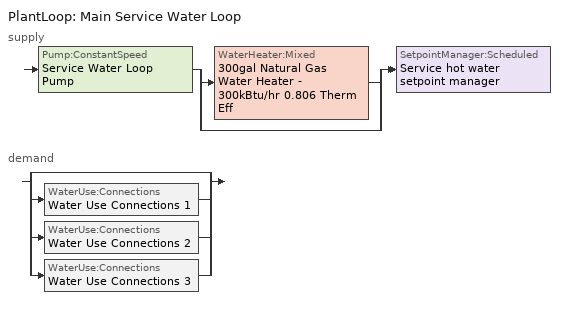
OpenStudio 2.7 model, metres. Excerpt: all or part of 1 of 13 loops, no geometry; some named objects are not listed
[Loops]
PlantLoop 'Main Service Water Loop'
 supply: Pump:ConstantSpeed 'Service Water Loop Pump' > split
  | WaterHeater:Mixed '300gal Natural Gas Water Heater - 300kBtu/hr 0.806 Therm Eff'
  | bypass
  join > SetpointManager:Scheduled 'Service hot water setpoint manager'
 demand: split
  | bypass
  | WaterUse:Connections 'Water Use Connections 1'
  | WaterUse:Connections 'Water Use Connections 2'
  | WaterUse:Connections 'Water Use Connections 3'
[Sizing:Zone]
Basement ZN: Zone Cooling Design Supply Air Temperature Input Method=SupplyAirTemperature; Zone Cooling Design Supply Air Temperature {C}=12.7778; Zone Cooling Design Supply Air Temperature Difference {deltaC}=11.11; Zone Heating Design Supply Air Temperature Input Method=SupplyAirTemperature; Zone Heating Design Supply Air Temperature {C}=50; Zone Heating Design Supply Air Temperature Difference {deltaC}=11.11; Zone Cooling Design Supply Air Humidity Ratio {kg-H2O/kg-air}=0.0085; Zone Heating Design Supply Air Humidity Ratio {kg-H2O/kg-air}=0.008; Cooling Design Air Flow Method=DesignDayWithLimit; Heating Design Air Flow Method=DesignDay; Account for Dedicated Outdoor Air System=No; Dedicated Outdoor Air System Control Strategy=NeutralSupplyAir; Dedicated Outdoor Air Low Setpoint Temperature for Design {C}=autosize; Dedicated Outdoor Air High Setpoint Temperature for Design {C}=autosize
[PlantLoop]
Main Service Water Loop: Glycol Concentration=0; Maximum Loop Temperature {C}=60; Minimum Loop Temperature {C}=10; Plant Loop Volume {m3}=Autocalculate; Load Distribution Scheme=Optimal
[Sizing:Plant]
Main Service Water Loop: Loop Type=Heating; Design Loop Exit Temperature {C}=60; Loop Design Temperature Difference {deltaC}=5; Sizing Option=NonCoincident; Zone Timesteps in Averaging Window=1; Coincident Sizing Factor Mode=None
[SetpointManager:Scheduled]
Service hot water setpoint manager: Control Variable=Temperature; Schedule=Service Water Loop Temp - 140F; Setpoint Node or NodeList=Main Service Water Loop Supply Outlet Node
[Pump:ConstantSpeed]
Service Water Loop Pump: Rated Flow Rate {m3/s}=autosize; Rated Pump Head {Pa}=29891; Rated Power Consumption {W}=autosize; Motor Efficiency=0.855; Fraction of Motor Inefficiencies to Fluid Stream=0; Pump Control Type=Intermittent; Design Power Sizing Method=PowerPerFlowPerPressure; Design Electric Power per Unit Flow Rate {W/(m3/s)}=348701.1; Design Shaft Power per Unit Flow Rate per Unit Head {W-s/m3-Pa}=1.28205
[WaterHeater:Mixed]
300gal Natural Gas Water Heater - 300kBtu/hr 0.806 Therm Eff: Tank Volume {m3}=1.13562; Setpoint Temperature Schedule=Service Water Loop Temp - 140F; Deadband Temperature Difference {deltaC}=2; Maximum Temperature Limit {C}=82.2222; Heater Control Type=Cycle; Heater Maximum Capacity {W}=87921.3; Heater Fuel Type=NaturalGas; Heater Thermal Efficiency=0.806081; Off Cycle Parasitic Fuel Consumption Rate {W}=2770.99; Off Cycle Parasitic Fuel Type=NaturalGas; Off Cycle Parasitic Heat Fraction to Tank=0.8; On Cycle Parasitic Fuel Consumption Rate {W}=2770.99; On Cycle Parasitic Fuel Type=NaturalGas; On Cycle Parasitic Heat Fraction to Tank=0; Ambient Temperature Indicator=ThermalZone; Ambient Temperature Thermal Zone=Basement ZN; Off Cycle Loss Coefficient to Ambient Temperature {W/K}=11.2541; On Cycle Loss Coefficient to Ambient Temperature {W/K}=11.2541; Use Side Effectiveness=1; Source Side Effectiveness=1; Use Side Design Flow Rate {m3/s}=autosize; Source Side Design Flow Rate {m3/s}=autosize; Indirect Water Heating Recovery Time {hr}=1.5; Source Side Flow Control Mode=IndirectHeatPrimarySetpoint
[WaterUse:Connections]
Name | Water Use Equipment Name 1
Water Use Connections 1 | Core_bottom Service Water Use 0.58gal/min
Water Use Connections 2 | Core_mid Service Water Use 0.58gal/min
Water Use Connections 3 | Core_top Service Water Use 0.58gal/min
[WaterUse:Equipment:Definition] Peak Flow Rate {m3/s}=3.65923e-05; Sensible Fraction Schedule=Fraction Sensible - 0.2; Latent Fraction Schedule=Fraction Latent - 0.05
Name | Target Temperature Schedule
Main Service Water Use Def 0.58gal/min | Mixed Water At Faucet Temp - 140F
Main Service Water Use Def 0.58gal/min 1 | Mixed Water At Faucet Temp - 140F 1
Main Service Water Use Def 0.58gal/min 2 | Mixed Water At Faucet Temp - 140F 2
[WaterUse:Equipment] Flow Rate Fraction Schedule=OfficeLarge BLDG_SWH_SCH
Name | Water Use Equipment Definition | Space
Core_bottom Service Water Use 0.58gal/min | Main Service Water Use Def 0.58gal/min | Core_bottom
Core_mid Service Water Use 0.58gal/min | Main Service Water Use Def 0.58gal/min 1 | Core_mid
Core_top Service Water Use 0.58gal/min | Main Service Water Use Def 0.58gal/min 2 | Core_top
[Schedule:Ruleset]
Service Water Loop Temp - 140F: Default Day Schedule=Service Water Loop Temp - 140F Default
Fraction Sensible - 0.2: Default Day Schedule=Fraction Sensible - 0.2 Default
Fraction Latent - 0.05: Default Day Schedule=Fraction Latent - 0.05 Default
Mixed Water At Faucet Temp - 140F: Default Day Schedule=Mixed Water At Faucet Temp - 140F Default
OfficeLarge BLDG_SWH_SCH: Default Day Schedule=OfficeLarge BLDG_SWH_SCH Default; Summer Design Day Schedule=OfficeLarge BLDG_SWH_SCH Summer Design Day; Winter Design Day Schedule=OfficeLarge BLDG_SWH_SCH Winter Design Day
Mixed Water At Faucet Temp - 140F 1: Default Day Schedule=Mixed Water At Faucet Temp - 140F Default 1
Mixed Water At Faucet Temp - 140F 2: Default Day Schedule=Mixed Water At Faucet Temp - 140F Default 2
[Schedule:Day]
Service Water Loop Temp - 140F Default; Mixed Water At Faucet Temp - 140F Default; Mixed Water At Faucet Temp - 140F Default 1; Mixed Water At Faucet Temp - 140F Default 2: 24, 0, 60
Fraction Sensible - 0.2 Default: 24, 0, 0.2
Fraction Latent - 0.05 Default: 24, 0, 0.05
OfficeLarge BLDG_SWH_SCH Default: 6, 0, 0, 7, 0, 0.07, 11, 0, 0.04, 13, 0, 0.06, 14, 0, 0.09, 15, 0, 0.06, 21, 0, 0.04, 22, 0, 0.07, 24, 0, 0.04
OfficeLarge BLDG_SWH_SCH Summer Design Day; OfficeLarge BLDG_SWH_SCH SmrDsn|Wkdy Day: 6, 0, 0, 7, 0, 0.07, 8, 0, 0.19, 9, 0, 0.35, 10, 0, 0.38, 11, 0, 0.39, 12, 0, 0.47, 13, 0, 0.57, 14, 0, 0.54, 15, 0, 0.34, 16, 0, 0.33, 17, 0, 0.44, 18, 0, 0.26, 19, 0, 0.21, 20, 0, 0.15, 21, 0, 0.17, 22, 0, 0.08, 24, 0, 0.05
OfficeLarge BLDG_SWH_SCH Winter Design Day; OfficeLarge BLDG_SWH_SCH WntrDsn|Sat Day: 6, 0, 0, 7, 0, 0.07, 8, 0, 0.11, 9, 0, 0.15, 10, 0, 0.21, 11, 0, 0.19, 12, 0, 0.23, 13, 0, 0.2, 14, 0, 0.19, 15, 0, 0.15, 16, 0, 0.13, 17, 0, 0.14, 21, 0, 0.07, 22, 0, 0.09, 24, 0, 0.05
[Schedule:Rule] Schedule Ruleset=OfficeLarge BLDG_SWH_SCH; Date Specification Type=DateRange; Start Month=1; Start Day=1; End Month=12; End Day=31
Name | Rule Order | Day Schedule | Apply Monday | Apply Tuesday | Apply Wednesday | Apply Thursday | Apply Friday | Apply Saturday
Schedule Rule 17 | 1 | OfficeLarge BLDG_SWH_SCH SmrDsn|Wkdy Day | Yes | Yes | Yes | Yes | Yes
Schedule Rule 18 | 0 | OfficeLarge BLDG_SWH_SCH WntrDsn|Sat Day |  |  |  |  |  | Yes
